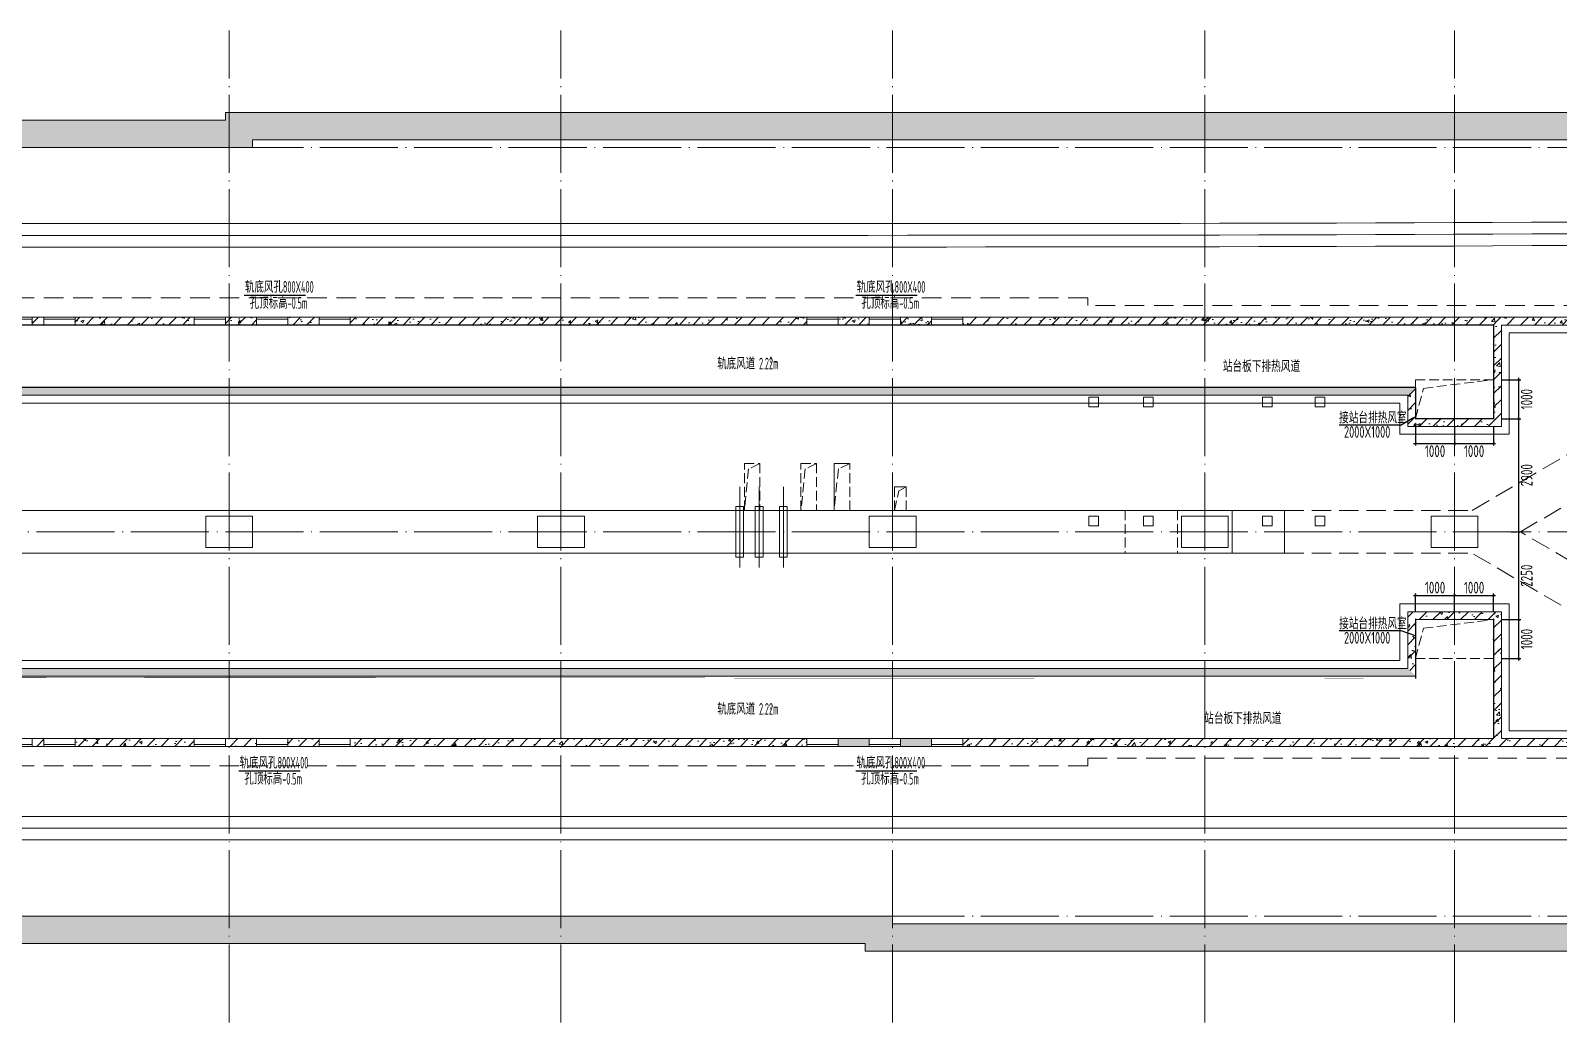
# Model space of a CAD drawing. Extents: x 4 to 13611208, y -605838 to 574722.
# Drawn here: x 13416806 to 13455959, y -145776 to -120348 of the extents above; entities that cross this region are included whole.
import ezdxf

# ---------------------------------------------------------------- set-up
doc = ezdxf.new("R2010")
doc.units = 0
doc.header["$LTSCALE"] = 1000
doc.header["$MEASUREMENT"] = 0
for name, pattern in [('_虚线L', [0.375, 0.25, -0.125]), ('DASH', [0.35, 0.25, -0.1]), ('DOTE', [2.4200000000000004, 2, -0.2, 0.02, -0.2])]:
    doc.linetypes.add(name, pattern=pattern)
doc.layers.add('SDF-标注', color=7, linetype='Continuous')
doc.layers.add('SDF-风管', color=3, linetype='Continuous', lineweight=20)
doc.layers.add('建筑底图', color=8, linetype='Continuous', lineweight=13)
doc.styles.add('67', font='gbenor.shx', dxfattribs={"width": 0.7, "bigfont": 'hztxt.shx'})
doc.styles.add('du', font='gbenor.shx', dxfattribs={"width": 0.8, "bigfont": 'hztxt.shx'})
doc.dimstyles.new('67', dxfattribs={"dimscale": 100, "dimtxt": 3, "dimasz": 0.5, "dimexe": 0.5, "dimexo": 2, "dimgap": 0.5, "dimtad": 2, "dimdec": 0, "dimrnd": 5, "dimzin": 0, "dimdsep": 46, "dimtxsty": 'du', "dimblk": 'ARCHTICK', "dimcen": 0, "dimdle": 0.5, "dimclrd": 256, "dimclre": 256, "dimclrt": 256, "dimazin": 0, "dimtfac": 1, "dimtdec": 0, "dimtix": 1, "dimtmove": 2, "dimatfit": 3, "dimfxl": 100, "dimtolj": 1, "dimtzin": 0, "dimlwd": -1, "dimlwe": -1, "dimarcsym": 0})
pattern_1 = [(45, (-1624125.251857531, 421106.568227344), (-176.7766952966369, 176.7766952966369), []), (49.99999999999999, (-1624125.251857531, 421106.568227344), (717.2601826007534, -62.75213498259511), [75, -825]), (355, (-1624125.251857531, 421106.568227344), (-138.751333613, 752.1921337000118), [60, -660]), (100.4514, (-1624065.480177531, 421101.338887344), (578.5093817140216, 689.4395420609536), [63.74019000000001, -701.142112]), (46.18420000000001, (-1624125.251857531, 421306.568227344), (1067.241048625644, -165.5190143290181), [112.5, -1237.5]), (96.6356, (-1624036.315112531, 421292.7749203439), (934.6627055487033, 974.1178709004417), [95.610288, -1051.713]), (351.1842, (-1624125.251857531, 421306.568227344), (934.6619451336272, 974.1186009253246), [90, -990]), (21, (-1624025.251857531, 421256.568227344), (596.9070521184617, -402.6188906653388), [75, -825]), (326.0000000000001, (-1624025.251857531, 421256.568227344), (243.3153319215817, 725.150045046853), [60, -660]), (71.4514, (-1623975.509624531, 421223.016621344), (840.22262858149, 322.5304967099524), [63.74019000000001, -701.142112]), (37.50000000000001, (-1624125.251857531, 421106.568227344), (12.15985531729067, 332.8938538313115), [0, -652, 0, -670, 0, -662.5]), (7.499999999999999, (-1624125.251857531, 421106.568227344), (263.0695374421486, 394.4117118823602), [0, -382, 0, -637, 0, -252.5]), (327.5, (-1624348.251857531, 421106.568227344), (533.822436172409, -22.55487173437976), [0, -250, 0, -780, 0, -1035]), (317.5, (-1624448.251857531, 421106.568227344), (583.1861693423863, 100.1049823323177), [0, -325, 0, -518, 0, -735])]

# ---------------------------------------------------------------- blocks, each defined once
blk = doc.blocks.new('_ArchTick')
at = {"color": 0, "linetype": 'ByBlock', "const_width": 0.4}
blk.add_lwpolyline([(-0.5, -0.5), (0.5, 0.5)], dxfattribs=at)
blk = doc.blocks.new('*D1549')
at = {"layer": 'SDF-标注', "transparency": 16777216}
for p, q in [((13452297.12551784, -130498.2445693472), (13452297.12551784, -130981.7990354566)), ((13453297.36620495, -130498.2445693511), (13453297.36620495, -130981.7990354566)), ((13452247.12551784, -130931.7990354566), (13453347.36620495, -130931.7990354566))]:
    blk.add_line(p, q, dxfattribs=at)
at = {"layer": 'SDF-标注', "transparency": 16777216, "xscale": 50, "yscale": 50, "zscale": 50, "rotation": 180}
blk.add_blockref('_ArchTick', (13452297.12551784, -130931.7990354566), dxfattribs=at)
at = {"layer": 'SDF-标注', "transparency": 16777216, "xscale": 50, "yscale": 50, "zscale": 50}
blk.add_blockref('_ArchTick', (13453297.36620495, -130931.7990354566), dxfattribs=at)
at = {"layer": 'SDF-标注', "transparency": 16777216, "insert": (13452797.2458614, -131131.7990354566), "char_height": 300, "attachment_point": 5, "style": 'du'}
blk.add_mtext('\\A1;1000', dxfattribs=at)
blk = doc.blocks.new('*D1550')
at = {"layer": 'SDF-标注', "transparency": 16777216}
for p, q in [((13453297.36620495, -130498.2445693511), (13453297.36620495, -130981.7990354566)), ((13454297.12551735, -130498.2445691662), (13454297.12551735, -130981.7990354566)), ((13453247.36620495, -130931.7990354566), (13454347.12551735, -130931.7990354566))]:
    blk.add_line(p, q, dxfattribs=at)
at = {"layer": 'SDF-标注', "transparency": 16777216, "xscale": 50, "yscale": 50, "zscale": 50, "rotation": 180}
blk.add_blockref('_ArchTick', (13453297.36620495, -130931.7990354566), dxfattribs=at)
at = {"layer": 'SDF-标注', "transparency": 16777216, "xscale": 50, "yscale": 50, "zscale": 50}
blk.add_blockref('_ArchTick', (13454297.12551735, -130931.7990354566), dxfattribs=at)
at = {"layer": 'SDF-标注', "transparency": 16777216, "insert": (13453797.24586115, -131131.7990354566), "char_height": 300, "attachment_point": 5, "style": 'du'}
blk.add_mtext('\\A1;1000', dxfattribs=at)
blk = doc.blocks.new('*D1551')
at = {"layer": 'SDF-标注', "transparency": 16777216}
for p, q in [((13452247.36620453, -134828.6859292226), (13453347.36620446, -134828.6859292226)), ((13452297.36620453, -135248.2432357323), (13452297.36620453, -134778.6859292226)), ((13453297.36620446, -135248.241625163), (13453297.36620446, -134778.6859292226))]:
    blk.add_line(p, q, dxfattribs=at)
at = {"layer": 'SDF-标注', "transparency": 16777216, "xscale": 50, "yscale": 50, "zscale": 50, "rotation": 180}
blk.add_blockref('_ArchTick', (13452297.36620453, -134828.6859292226), dxfattribs=at)
at = {"layer": 'SDF-标注', "transparency": 16777216, "xscale": 50, "yscale": 50, "zscale": 50}
blk.add_blockref('_ArchTick', (13453297.36620446, -134828.6859292226), dxfattribs=at)
at = {"layer": 'SDF-标注', "transparency": 16777216, "insert": (13452797.36620449, -134628.6859292226), "char_height": 300, "attachment_point": 5, "style": 'du'}
blk.add_mtext('\\A1;1000', dxfattribs=at)
blk = doc.blocks.new('*D1552')
at = {"layer": 'SDF-标注', "transparency": 16777216}
for p, q in [((13453247.36620446, -134828.6859292226), (13454347.37925691, -134828.6859292226)), ((13453297.36620446, -135248.241625163), (13453297.36620446, -134778.6859292226)), ((13454297.37925691, -135248.2416251643), (13454297.37925691, -134778.6859292226))]:
    blk.add_line(p, q, dxfattribs=at)
at = {"layer": 'SDF-标注', "transparency": 16777216, "xscale": 50, "yscale": 50, "zscale": 50, "rotation": 180}
blk.add_blockref('_ArchTick', (13453297.36620446, -134828.6859292226), dxfattribs=at)
at = {"layer": 'SDF-标注', "transparency": 16777216, "xscale": 50, "yscale": 50, "zscale": 50}
blk.add_blockref('_ArchTick', (13454297.37925691, -134828.6859292226), dxfattribs=at)
at = {"layer": 'SDF-标注', "transparency": 16777216, "insert": (13453797.37273068, -134628.6859292226), "char_height": 300, "attachment_point": 5, "style": 'du'}
blk.add_mtext('\\A1;1000', dxfattribs=at)
blk = doc.blocks.new('*D1553')
at = {"layer": 'SDF-标注', "transparency": 16777216}
for p, q in [((13454497.37925691, -135448.2432357323), (13454995.50379898, -135448.2432357323)), ((13454945.50379898, -136498.2432357323), (13454945.50379898, -135398.2432357323)), ((13454497.37925691, -136448.2432357323), (13454995.50379898, -136448.2432357323))]:
    blk.add_line(p, q, dxfattribs=at)
at = {"layer": 'SDF-标注', "transparency": 16777216, "xscale": 50, "yscale": 50, "zscale": 50}
for p, rotation in [((13454945.50379898, -135448.2432357323), 90), ((13454945.50379898, -136448.2432357323), 270)]:
    blk.add_blockref('_ArchTick', p, dxfattribs=dict(at, rotation=rotation))
at = {"layer": 'SDF-标注', "transparency": 16777216, "insert": (13455145.50379898, -135948.2432357301), "char_height": 300, "attachment_point": 5, "rotation": 90, "style": 'du'}
blk.add_mtext('\\A1;1000', dxfattribs=at)
blk = doc.blocks.new('*D1554')
at = {"layer": 'SDF-标注', "transparency": 16777216}
for p, q in [((13454745.50379898, -133198.2416252172), (13454895.50379898, -133198.2416252172)), ((13454945.50379898, -135498.2432357323), (13454945.50379898, -133148.2416252172)), ((13454497.37925691, -135448.2432357323), (13454995.50379898, -135448.2432357323))]:
    blk.add_line(p, q, dxfattribs=at)
at = {"layer": 'SDF-标注', "transparency": 16777216, "xscale": 50, "yscale": 50, "zscale": 50}
for p, rotation in [((13454945.50379898, -133198.2416252172), 90), ((13454945.50379898, -135448.2432357323), 270)]:
    blk.add_blockref('_ArchTick', p, dxfattribs=dict(at, rotation=rotation))
at = {"layer": 'SDF-标注', "transparency": 16777216, "insert": (13455145.50379898, -134323.2424304726), "char_height": 300, "attachment_point": 5, "rotation": 90, "style": 'du'}
blk.add_mtext('\\A1;2250', dxfattribs=at)
blk = doc.blocks.new('*D1555')
at = {"layer": 'SDF-标注', "transparency": 16777216}
for p, q in [((13454497.36620495, -130298.2445691662), (13454995.50379898, -130298.2445691662)), ((13454945.50379898, -133248.2416252172), (13454945.50379898, -130248.2445691662)), ((13454745.50379898, -133198.2416252172), (13454895.50379898, -133198.2416252172))]:
    blk.add_line(p, q, dxfattribs=at)
at = {"layer": 'SDF-标注', "transparency": 16777216, "xscale": 50, "yscale": 50, "zscale": 50}
for p, rotation in [((13454945.50379898, -130298.2445691662), 90), ((13454945.50379898, -133198.2416252172), 270)]:
    blk.add_blockref('_ArchTick', p, dxfattribs=dict(at, rotation=rotation))
at = {"layer": 'SDF-标注', "transparency": 16777216, "insert": (13455145.50379898, -131748.2430971895), "char_height": 300, "attachment_point": 5, "rotation": 90, "style": 'du'}
blk.add_mtext('\\A1;2900', dxfattribs=at)
blk = doc.blocks.new('*D1556')
at = {"layer": 'SDF-标注', "transparency": 16777216}
for p, q in [((13454497.12551734, -129298.2742680467), (13454995.50379898, -129298.2742680467)), ((13454945.50379898, -130348.2445691662), (13454945.50379898, -129248.2742680467)), ((13454497.36620495, -130298.2445691662), (13454995.50379898, -130298.2445691662))]:
    blk.add_line(p, q, dxfattribs=at)
at = {"layer": 'SDF-标注', "transparency": 16777216, "xscale": 50, "yscale": 50, "zscale": 50}
for p, rotation in [((13454945.50379898, -129298.2742680467), 90), ((13454945.50379898, -130298.2445691662), 270)]:
    blk.add_blockref('_ArchTick', p, dxfattribs=dict(at, rotation=rotation))
at = {"layer": 'SDF-标注', "transparency": 16777216, "insert": (13455145.50379898, -129798.2594186043), "char_height": 300, "attachment_point": 5, "rotation": 90, "style": 'du'}
blk.add_mtext('\\A1;1000', dxfattribs=at)
blk = doc.blocks.new('_FZH')
blk.add_lwpolyline([(-0.5, -0.5), (0.5, -0.5), (0.5000000000000001, 0.5), (-0.4999999999999999, 0.5)], close=True)
blk = doc.blocks.new('$WINLIB2D$00000004')
at = {"color": 0}
for points in [[(-0.4999999999999964, 0.5000000000000142), (-0.4999999999999964, -0.4999999999999858)], [(-0.4999999999999964, 0.5000000000000142), (0.5000000000000036, 0.5000000000000142)], [(0.5000000000000036, -0.4999999999999858), (0.5000000000000036, 0.5000000000000142)], [(-0.4999999999999964, 0.240579657589322), (0.5000000000000036, 0.240579657589322)], [(-0.4999999999999964, -0.4999999999999858), (0.5000000000000036, -0.4999999999999858)]]:
    blk.add_lwpolyline(points, dxfattribs=at)
blk = doc.blocks.new('站台板下0322')
at = {"layer": '建筑底图'}
h = blk.add_hatch(dxfattribs=at)
h.set_pattern_fill('钢筋混凝土', color=256, scale=100, style=0, pattern_type=2)
h.set_pattern_definition(pattern_1)
h.paths.add_polyline_path([(-251399.9974933891, -15299.99603205337), (-252199.9974933891, -15299.99603144685), (-252199.9974933891, -17049.99603146431), (-252110.00426671, -18893.16865181527), (-251310.8938603429, -18855.4302290146), (-251399.9974933891, -17030.47758683399)])
h.paths.add_polyline_path([(-252199.9974933891, -5799.996031605406), (-251399.9974933872, -5799.996031507268), (-251399.9974933853, -4068.607101359521), (-251323.8448809022, -2433.226637376938), (-252122.979020494, -2396.014469184214), (-252199.9974933891, -4049.988407857018)])
h.paths.add_polyline_path([(-56499.99999296572, 0.001659897156059742), (-56499.99999296572, -699.9983401028439), (-24751.10798723716, -699.9983400584897), (-24751.10798723716, 0.001659941393882036)])
h.paths.add_polyline_path([(-56499.99999296572, -20399.99669300311), (-56499.99999296572, -21099.99669300322), (-24751.10798723716, -21099.99632107746), (-24751.10798723716, -20399.99632107723)])
h.paths.add_polyline_path([(85700.00000703428, -21299.995027186), (85700.00000703428, -20599.99502718577), (65000.00250737835, -20599.99526967818), (65000.00250737835, -20399.99526967818), (-24751.10798723716, -20399.99632107723), (-24751.10798723716, -21099.99632107746), (64300.00250737835, -21099.9952778786), (64300.00250737835, -21299.9952778786)])
h.paths.add_polyline_path([(85700.00250730757, -499.9983399047051), (85700.00250737276, 200.0016600950621), (47900.00250737835, 200.0016600424424), (47900.00250737835, 0.001660042442381382), (-24751.10798723716, 0.001659941393882036), (-24751.10798723716, -699.9983400584897), (48600.00250737835, -699.998339956277), (48600.00250737835, -499.9983399562771)])
h.paths.add_polyline_path([(-166999.9999929676, 2200.001659847796), (-166999.9999929676, 1500.001659847796), (-166999.9974926272, 1500.001659847796), (-166999.9974926272, -49.99834015220404), (-99499.99999295827, -49.99834015220404), (-99499.99999296013, 650.0016598468646), (-166299.9974926272, 650.001659847796), (-166299.9974926272, 2200.001659847796)])
h = blk.add_hatch(dxfattribs=at)
h.set_pattern_fill('钢筋混凝土', color=256, scale=100, style=0, pattern_type=2)
h.set_pattern_definition(pattern_1)
h.paths.add_polyline_path([(42950.00000996795, -5249.999999885447), (43250.00001058076, -5249.999999884982), (43250.00001057889, -5049.999999882537), (42950.00000996981, -5049.999999883119)])
h = blk.add_hatch(dxfattribs=at)
h.set_pattern_fill('钢筋混凝土', color=256, scale=100, style=0, pattern_type=2)
h.set_pattern_definition(pattern_1)
h.paths.add_polyline_path([(44050.00001118984, -5249.999999883585), (47100.00001058076, -5249.999999878462), (47100.00001057889, -5049.999999876018), (44050.00001118984, -5049.999999881256)])
h = blk.add_hatch(dxfattribs=at)
h.set_pattern_fill('钢筋混凝土', color=256, scale=100, style=0, pattern_type=2)
h.set_pattern_definition(pattern_1)
h.paths.add_polyline_path([(47900.00001057889, -5249.999999877182), (48700.00001118984, -5249.999999875785), (48700.00001118984, -5049.99999987334), (47900.00001057889, -5049.999999874737)])
h = blk.add_hatch(dxfattribs=at)
h.set_pattern_fill('钢筋混凝土', color=256, scale=100, style=0, pattern_type=2)
h.set_pattern_definition(pattern_1)
h.paths.add_polyline_path([(49500.00001057889, -5249.999999874504), (50300.00001057889, -5249.999999873107), (50300.00001057889, -5049.999999870663), (49500.00001057889, -5049.99999987206)])
h = blk.add_hatch(dxfattribs=at)
h.set_pattern_fill('钢筋混凝土', color=256, scale=100, style=0, pattern_type=2)
h.set_pattern_definition(pattern_1)
h.paths.add_polyline_path([(51100.00001057889, -5249.99999987171), (62800.00001057889, -5249.99999985192), (62800.00001058076, -5049.999999849591), (51100.00001058076, -5049.999999869266)])
h = blk.add_hatch(dxfattribs=at)
h.set_pattern_fill('钢筋混凝土', color=256, scale=100, style=0, pattern_type=2)
h.set_pattern_definition(pattern_1)
h.paths.add_polyline_path([(63600.00001118984, -5249.999999850639), (64400.00001058076, -5249.999999849242), (64400.00001058076, -5049.999999846797), (63600.00001118984, -5049.999999848194)])
h = blk.add_hatch(dxfattribs=at)
h.set_pattern_fill('钢筋混凝土', color=256, scale=100, style=0, pattern_type=2)
h.set_pattern_definition(pattern_1)
h.paths.add_polyline_path([(65200.00001118984, -5249.999999847962), (66000.00001118984, -5249.999999846565), (66000.00001118984, -5049.99999984412), (65200.00001118984, -5049.999999845517)])
h = blk.add_hatch(dxfattribs=at)
h.set_pattern_fill('钢筋混凝土', color=256, scale=100, style=0, pattern_type=2)
h.set_pattern_definition(pattern_1)
h.paths.add_polyline_path([(80499.75931944419, -5049.999999819673), (66800.00001118984, -5049.999999842839), (66800.00001118984, -5249.999999845168), (80399.75931941811, -5249.999999823747), (80499.7593194386, -5183.333333154093)])
h = blk.add_hatch(dxfattribs=at)
h.set_pattern_fill('钢筋混凝土', color=8, scale=100, style=0, pattern_type=2)
h.set_pattern_definition(pattern_1)
h.paths.add_polyline_path([(80499.7593194386, -5183.333333154093), (80599.75931945723, -5249.999999818741), (90617.1573430663, -5249.999999801861), (90700.00005572196, -5049.999999804888), (80499.75931944419, -5049.999999819673)])
h = blk.add_hatch(dxfattribs=at)
h.set_pattern_fill('钢筋混凝土', color=256, scale=100, style=0, pattern_type=2)
h.set_pattern_definition(pattern_1)
h.paths.add_polyline_path([(80399.75931942742, -7650.002245506272), (80599.7593194684, -7850.002245511743), (80599.75931945723, -5249.999999818741), (80499.75931944232, -5183.333333154093), (80399.75931941811, -5249.999999823747)])
h = blk.add_hatch(dxfattribs=at)
h.set_pattern_fill('钢筋混凝土', color=256, scale=100, style=0, pattern_type=2)
h.set_pattern_definition(pattern_1)
h.paths.add_polyline_path([(78199.75931945536, -7050.000270991237), (78399.75931991916, -6850.000273335492), (39895.91487029847, -6849.999821078614), (39813.0721576279, -7049.999820110388)])
h = blk.add_hatch(dxfattribs=at)
h.set_pattern_fill('钢筋混凝土', color=256, scale=100, style=0, pattern_type=2)
h.set_pattern_definition(pattern_1)
h.paths.add_polyline_path([(78399.75931991916, -6850.000273335492), (78199.75931945536, -7050.000270991237), (78199.75931945536, -7850.00224550243), (78399.75931992102, -7650.002245498472)])
h = blk.add_hatch(dxfattribs=at)
h.set_pattern_fill('钢筋混凝土', color=256, scale=100, style=0, pattern_type=2)
h.set_pattern_definition(pattern_1)
h.paths.add_polyline_path([(78399.75931992102, -7650.002245498472), (78199.75931945536, -7850.00224550243), (80599.7593194684, -7850.002245511743), (80399.75931942742, -7650.002245506272)])
h = blk.add_hatch(dxfattribs=at)
h.set_pattern_fill('钢筋混凝土', color=256, scale=100, style=0, pattern_type=2)
h.set_pattern_definition(pattern_1)
h.paths.add_polyline_path([(78200.0000065146, -12599.99930155289), (78400.00000660773, -12799.99930132786), (80400.00000647362, -12799.99930131552), (80600.00000644568, -12599.9993015381)])
h = blk.add_hatch(dxfattribs=at)
h.set_pattern_fill('钢筋混凝土', color=256, scale=100, style=0, pattern_type=2)
h.set_pattern_definition(pattern_1)
h.paths.add_polyline_path([(78400.00000660773, -12799.99930132786), (78200.0000065146, -12599.99930155289), (78200.0000065146, -14049.99833202478), (78400.00000660587, -14249.99832968332)])
h = blk.add_hatch(dxfattribs=at)
h.set_pattern_fill('钢筋混凝土', color=256, scale=100, style=0, pattern_type=2)
h.set_pattern_definition(pattern_1)
h.paths.add_polyline_path([(80500.00000690203, -15916.66341484583), (80600.00000648107, -15849.99674700783), (80600.00000644568, -12599.9993015381), (80400.00000647362, -12799.99930131552), (80400.00000650715, -15849.99674935103)])
h = blk.add_hatch(dxfattribs=at)
h.set_pattern_fill('钢筋混凝土', color=256, scale=100, style=0, pattern_type=2)
h.set_pattern_definition(pattern_1)
h.paths.add_polyline_path([(78400.00000660587, -14249.99832968332), (78200.0000065146, -14049.99833202478), (5.864538252353668e-06, -14049.99924805318), (6.600283086299896e-06, -14183.33258138783), (100.0000069281086, -14249.99924688169)])
h = blk.add_hatch(dxfattribs=at)
h.set_pattern_fill('钢筋混凝土', color=256, scale=100, style=0, pattern_type=2)
h.set_pattern_definition(pattern_1)
h.paths.add_polyline_path([(43250.00000926387, -15849.99718451896), (42950.00000865478, -15849.99718803319), (42950.00001099799, -16049.99718803854), (43250.00001160707, -16049.99718452443)])
h = blk.add_hatch(dxfattribs=at)
h.set_pattern_fill('钢筋混凝土', color=256, scale=100, style=0, pattern_type=2)
h.set_pattern_definition(pattern_1)
h.paths.add_polyline_path([(47100.00000987481, -15849.99713942036), (44050.00000926573, -15849.99717514787), (44050.00001160707, -16049.99717515323), (47100.00001221616, -16049.99713942583)])
h = blk.add_hatch(dxfattribs=at)
h.set_pattern_fill('钢筋混凝土', color=256, scale=100, style=0, pattern_type=2)
h.set_pattern_definition(pattern_1)
h.paths.add_polyline_path([(48700.00000926387, -15849.99712067819), (47900.00000987481, -15849.99713004928), (47900.00001221802, -16049.99713005463), (48700.00001160707, -16049.99712068355)])
h = blk.add_hatch(dxfattribs=at)
h.set_pattern_fill('钢筋混凝土', color=256, scale=100, style=0, pattern_type=2)
h.set_pattern_definition(pattern_1)
h.paths.add_polyline_path([(50300.00000926573, -15849.99710193579), (49500.00000987481, -15849.99711130699), (49500.00001221802, -16049.99711131235), (50300.00001160707, -16049.99710194126)])
h = blk.add_hatch(dxfattribs=at)
h.set_pattern_fill('钢筋混凝土', color=256, scale=100, style=0, pattern_type=2)
h.set_pattern_definition(pattern_1)
h.paths.add_polyline_path([(62800.00000987481, -15849.99695551186), (51100.00000926573, -15849.99709256471), (51100.00001160707, -16049.99709257018), (62800.00001221802, -16049.99695551721)])
for points in [[(64400.00000987668, -15849.99693676957), (63600.00000926573, -15849.99694614066), (63600.00001160894, -16049.99694614613), (64400.00001221616, -16049.99693677505)], [(66000.00000987481, -15849.99691802729), (65200.00000987481, -15849.99692739849), (65200.00001221802, -16049.99692740384), (66000.00001221616, -16049.99691803276)]]:
    blk.add_hatch(color=256, dxfattribs=at).paths.add_polyline_path(points)
h = blk.add_hatch(dxfattribs=at)
h.set_pattern_fill('钢筋混凝土', color=256, scale=100, style=0, pattern_type=2)
h.set_pattern_definition(pattern_1)
h.paths.add_polyline_path([(80400.00000650715, -15849.99674935103), (66800.00000987481, -15849.99690865621), (66800.00001221802, -16049.99690866168), (80500.00000771414, -16049.9967481785), (80500.00000690203, -15916.66341484583)])
h = blk.add_hatch(dxfattribs=at)
h.set_pattern_fill('钢筋混凝土', color=8, scale=100, style=0, pattern_type=2)
h.set_pattern_definition(pattern_1)
h.paths.add_polyline_path([(90700.00000954885, -16049.99662870308), (90617.15729652625, -15849.9966296677), (80600.00000648107, -15849.99674700783), (80500.00000690203, -15916.66341484583), (80500.00000771414, -16049.9967481785)])
at = {"layer": '建筑底图', "linetype": 'DOTE'}
for p, q in [((48000.000007038, -23127.7484524264), (48000.000007038, 2300.000698631513)), ((56500.000007038, -23127.74845242628), (56500.000007038, 2300.000698631513)), ((65000.000007038, -23127.74845242617), (65000.00000703614, 2300.000698631629)), ((73000.000007038, -23127.74845242605), (73000.00000703614, 2300.000698631513)), ((73000.000007038, -23127.74845242605), (73000.00000703614, 2300.000698631513)), ((79400.000007038, -23127.74845242593), (79400.00000703614, 2300.000698631513)), ((-254599.999990209, -20399.99930136825), (102362.5939068729, -20399.99930136849))]:
    blk.add_line(p, q, dxfattribs=at)
at = {"layer": '建筑底图'}
for p, q in [((-62299.99997521844, -8.672941476106644e-08), (47900.00000704173, 6.670597940683365e-08)), ((47900.00000704173, 200.0000000668224), (85700.00000703428, 200.0000001194421)), ((47900.00000704173, 200.0000000668224), (47900.00000704173, 6.670597940683365e-08)), ((-62999.99997521844, -700.0000000875443), (48600.00000704173, -699.9999999320135)), ((48600.00000704173, -499.9999999320135), (86500.00000703614, -499.9999998792773)), ((48600.00000704173, -699.9999999320135), (48600.00000704173, -499.9999999320135)), ((43250.00001057889, -5049.999999882537), (42950.00000996981, -5049.999999883119)), ((42950.00000996981, -5049.999999883119), (42950.00000996795, -5249.999999885447)), ((43250.00001058076, -5249.999999884982), (43250.00001057889, -5049.999999882537)), ((47100.00001057889, -5049.999999876018), (44050.00001118984, -5049.999999881256)), ((44050.00001118984, -5049.999999881256), (44050.00001118984, -5249.999999883585)), ((47100.00001058076, -5249.999999878462), (47100.00001057889, -5049.999999876018)), ((48700.00001118984, -5049.99999987334), (47900.00001057889, -5049.999999874737)), ((47900.00001057889, -5049.999999874737), (47900.00001057889, -5249.999999877182)), ((48700.00001118984, -5249.999999875785), (48700.00001118984, -5049.99999987334)), ((50300.00001057889, -5049.999999870663), (49500.00001057889, -5049.99999987206)), ((49500.00001057889, -5049.99999987206), (49500.00001057889, -5249.999999874504)), ((50300.00001057889, -5249.999999873107), (50300.00001057889, -5049.999999870663)), ((62800.00001058076, -5049.999999849591), (51100.00001058076, -5049.999999869266)), ((51100.00001058076, -5049.999999869266), (51100.00001057889, -5249.99999987171)), ((62800.00001057889, -5249.99999985192), (62800.00001058076, -5049.999999849591)), ((64400.00001058076, -5049.999999846797), (63600.00001118984, -5049.999999848194)), ((63600.00001118984, -5049.999999848194), (63600.00001118984, -5249.999999850639)), ((64400.00001058076, -5249.999999849242), (64400.00001058076, -5049.999999846797)), ((66000.00001118984, -5049.99999984412), (65200.00001118984, -5049.999999845517)), ((65200.00001118984, -5049.999999845517), (65200.00001118984, -5249.999999847962)), ((66000.00001118984, -5249.999999846565), (66000.00001118984, -5049.99999984412)), ((80499.75931944419, -5049.999999819673), (66800.00001118984, -5049.999999842839)), ((66800.00001118984, -5049.999999842839), (66800.00001118984, -5249.999999845168)), ((42950.00000996795, -5249.999999885447), (43250.00001058076, -5249.999999884982)), ((44050.00001118984, -5249.999999883585), (47100.00001058076, -5249.999999878462)), ((47900.00001057889, -5249.999999877182), (48700.00001118984, -5249.999999875785)), ((49500.00001057889, -5249.999999874504), (50300.00001057889, -5249.999999873107)), ((51100.00001057889, -5249.99999987171), (62800.00001057889, -5249.99999985192)), ((63600.00001118984, -5249.999999850639), (64400.00001058076, -5249.999999849242)), ((65200.00001118984, -5249.999999847962), (66000.00001118984, -5249.999999846565)), ((66800.00001118984, -5249.999999845168), (80399.75931941811, -5249.999999823747)), ((80399.75931942742, -7650.002245506272), (80399.75931941811, -5249.999999823747)), ((80599.7593194684, -7850.002245511743), (80599.75931945723, -5249.999999818741)), ((78399.75931991916, -6850.000273335492), (39895.91487029847, -6849.999821078614)), ((78399.75931991916, -6850.000273335492), (78399.75931992102, -7650.002245498472)), ((78199.75931945536, -7050.000270991237), (39813.0721576279, -7049.999820110388)), ((78199.75931945536, -7050.000270991237), (78199.75931945536, -7850.00224550243)), ((78399.75931992102, -7650.002245498472), (80399.75931942742, -7650.002245506272)), ((78199.75931945536, -7850.00224550243), (80599.7593194684, -7850.002245511743)), ((61080.00000534859, -9400.739490673179), (61080.00000534859, -11467.73949067318)), ((61580.00000534859, -9400.739490673179), (61580.00000534859, -11467.73949067318)), ((62200.00000534486, -9400.739490673179), (62200.00000534486, -11467.73949067318)), ((3460.000007036142, -9999.9993014934), (65000.000007038, -9999.999301493517)), ((64983.83752831537, -9999.999999888008), (75040.00000703428, -9999.999999888008)), ((73700.000007038, -11099.99999988801), (73700.000007038, -9999.999999888008)), ((75040.00000703242, -11099.99999988801), (75040.00000703242, -9999.999999888008)), ((3460.000007036142, -11099.99930149352), (65000.00000703987, -11099.99930149352)), ((65016.16248576064, -11099.99999988801), (75040.00000703242, -11099.99999988801)), ((78200.0000065146, -12599.99930155289), (80600.00000644568, -12599.9993015381)), ((78200.0000065146, -12599.99930155289), (78200.0000065146, -14049.99833202478)), ((78400.00000660773, -12799.99930132786), (80400.00000647362, -12799.99930131552)), ((78400.00000660773, -12799.99930132786), (78400.00000660587, -14249.99832968332)), ((80400.00000650715, -15849.99674935103), (80400.00000647362, -12799.99930131552)), ((80600.00000648107, -15849.99674700783), (80600.00000644568, -12599.9993015381)), ((78200.0000065146, -14049.99833202478), (5.864538252353668e-06, -14049.99924805318)), ((78400.00000660587, -14249.99832968332), (100.0000069281086, -14249.99924688169)), ((43250.00000926387, -15849.99718451896), (42950.00000865478, -15849.99718803319)), ((42950.00000865478, -15849.99718803319), (42950.00001099799, -16049.99718803854)), ((42950.00001099799, -16049.99718803854), (43250.00001160707, -16049.99718452443)), ((43250.00001160707, -16049.99718452443), (43250.00000926387, -15849.99718451896)), ((47100.00000987481, -15849.99713942036), (44050.00000926573, -15849.99717514787)), ((44050.00000926573, -15849.99717514787), (44050.00001160707, -16049.99717515323)), ((44050.00001160707, -16049.99717515323), (47100.00001221616, -16049.99713942583)), ((47100.00001221616, -16049.99713942583), (47100.00000987481, -15849.99713942036)), ((48700.00000926387, -15849.99712067819), (47900.00000987481, -15849.99713004928)), ((47900.00000987481, -15849.99713004928), (47900.00001221802, -16049.99713005463)), ((47900.00001221802, -16049.99713005463), (48700.00001160707, -16049.99712068355)), ((48700.00001160707, -16049.99712068355), (48700.00000926387, -15849.99712067819)), ((50300.00000926573, -15849.99710193579), (49500.00000987481, -15849.99711130699)), ((49500.00000987481, -15849.99711130699), (49500.00001221802, -16049.99711131235)), ((49500.00001221802, -16049.99711131235), (50300.00001160707, -16049.99710194126)), ((50300.00001160707, -16049.99710194126), (50300.00000926573, -15849.99710193579)), ((62800.00000987481, -15849.99695551186), (51100.00000926573, -15849.99709256471)), ((51100.00000926573, -15849.99709256471), (51100.00001160707, -16049.99709257018)), ((51100.00001160707, -16049.99709257018), (62800.00001221802, -16049.99695551721)), ((62800.00001221802, -16049.99695551721), (62800.00000987481, -15849.99695551186)), ((64400.00000987668, -15849.99693676957), (63600.00000926573, -15849.99694614066)), ((63600.00000926573, -15849.99694614066), (63600.00001160894, -16049.99694614613)), ((63600.00001160894, -16049.99694614613), (64400.00001221616, -16049.99693677505)), ((64400.00001221616, -16049.99693677505), (64400.00000987668, -15849.99693676957)), ((66000.00000987481, -15849.99691802729), (65200.00000987481, -15849.99692739849)), ((65200.00000987481, -15849.99692739849), (65200.00001221802, -16049.99692740384)), ((65200.00001221802, -16049.99692740384), (66000.00001221616, -16049.99691803276)), ((66000.00001221616, -16049.99691803276), (66000.00000987481, -15849.99691802729)), ((80400.00000650715, -15849.99674935103), (66800.00000987481, -15849.99690865621)), ((66800.00000987481, -15849.99690865621), (66800.00001221802, -16049.99690866168)), ((66800.00001221802, -16049.99690866168), (80500.00000771414, -16049.9967481785)), ((-62999.99997521844, -20399.99842912378), (65000.00000704173, -20399.99682890833)), ((65000.00000704173, -20399.99682890833), (65000.00000704173, -20599.99682890833)), ((65000.00000704173, -20599.99682890833), (86500.00000703614, -20599.99668018857)), ((-62299.99997521844, -21099.9984209236), (64300.00000704173, -21099.99683710875)), ((64300.00000704173, -21299.99683710875), (64300.00000704173, -21099.99683710875)), ((64300.00000704173, -21299.99683710875), (85700.00000703614, -21299.996689572))]:
    blk.add_line(p, q, dxfattribs=at)
at = {"layer": '建筑底图', "color": 8, "linetype": 'DOTE'}
for p, q in [((-254599.999990209, -699.9993013682542), (102362.5939068729, -699.9993013684871)), ((-254599.999990209, -10549.99930136825), (102362.5939068729, -10549.99930136849))]:
    blk.add_line(p, q, dxfattribs=at)
at = {"layer": '建筑底图', "ltscale": 0.5}
for p, q in [((-75699.94693470467, -2649.99578639213), (60377.07687464263, -2649.998129685642)), ((-75699.94693471026, -3249.99578639213), (60377.07686430868, -3249.998129685642))]:
    blk.add_line(p, q, dxfattribs=at)
at = {"layer": '建筑底图', "linetype": '_虚线L', "ltscale": 2}
for p, q in [((-69999.999992962, -4550.000000075786), (70000.00000703987, -4549.999999837368)), ((70000.00000703987, -4749.999801340746), (70000.00000703987, -4549.999999837368)), ((70000.00000703987, -16549.99687117466), (70000.00000704173, -16349.99687117466)), ((70000.000007038, -16349.99687117466), (91700.00000703987, -16349.99687117466)), ((70000.000007038, -16549.99687117466), (-69999.999992962, -16549.99851112196))]:
    blk.add_line(p, q, dxfattribs=at)
at = {"layer": '建筑底图', "color": 8, "linetype": '_虚线L', "ltscale": 2}
blk.add_line((91700.00000704173, -4749.999897616217), (70000.00000703987, -4749.999801340746), dxfattribs=at)
at = {"layer": '建筑底图', "color": 8}
for p, q in [((80499.75931944419, -5049.999999819673), (90700.00005572196, -5049.999999804888)), ((80599.75931945723, -5249.999999818741), (90617.1573430663, -5249.999999801861)), ((90700.00000954885, -16049.99662870308), (80500.00000771414, -16049.9967481785)), ((90617.15729652625, -15849.9966296677), (80600.00000648107, -15849.99674700783))]:
    blk.add_line(p, q, dxfattribs=at)
at = {"layer": '建筑底图', "color": 8, "ltscale": 700}
for p, q in [((80799.75931938272, -5449.999851633213), (90534.314482891, -5449.999851633329)), ((80800.00000649225, -15649.99693555222), (90534.31458222773, -15649.99693555222))]:
    blk.add_line(p, q, dxfattribs=at)
at = {"layer": '建筑底图', "ltscale": 700}
for p, q in [((80799.75931938272, -5449.999851633213), (80799.75931938272, -8050.002245402895)), ((77999.75931952428, -7250.00023140409), (-29056.72758949827, -7249.999025372323)), ((77999.75931952428, -7250.00023140409), (77999.75931952056, -8050.002245402778)), ((77999.75931952056, -8050.002245402778), (80799.75931938272, -8050.002245402895)), ((78000.00000648294, -12399.99930148642), (78000.00000648294, -13849.99837161391)), ((80800.00000649225, -12399.99930148642), (78000.00000648294, -12399.99930148642)), ((80800.00000649225, -15649.99693555222), (80800.00000649225, -12399.99930148642)), ((78000.00000648294, -13849.99837161391), (-29056.72758950572, -13849.99957762333))]:
    blk.add_line(p, q, dxfattribs=at)
at = {"layer": '建筑底图', "linetype": 'DASH', "ltscale": 2}
for p, q in [((79850.96196985897, -9999.999999887776), (85150.96196985897, -6899.999999887077)), ((81089.36093460675, -10549.99981871899), (85449.03804422077, -7999.999999887543)), ((75040.00000703242, -9999.999999888008), (79850.96196985897, -9999.999999888008)), ((85449.03794603702, -13099.99763392587), (81089.36093460675, -10549.99981871899)), ((75040.00000703428, -11099.99999988812), (79850.96206804458, -11099.99999988801)), ((85150.9620680483, -14199.99763392622), (79850.96206804458, -11099.99999988778))]:
    blk.add_line(p, q, dxfattribs=at)
at = {"layer": '建筑底图', "linetype": 'DASH'}
for p, q in [((70960.00000704359, -9999.999999888008), (70960.00000704359, -11099.99999988801)), ((72300.000007038, -9999.999999888008), (72300.000007038, -11099.99999988801))]:
    blk.add_line(p, q, dxfattribs=at)
at = {"layer": '建筑底图', "color": 8, "ltscale": 0.5}
for p, q in [((-75699.97180330846, -17849.99769105262), (94606.74271900859, -17849.9976908688)), ((-75699.97180330474, -18449.99769105262), (94606.74271900859, -18449.9976908688))]:
    blk.add_line(p, q, dxfattribs=at)
at = {"layer": '建筑底图', "color": 8, "ltscale": 0.1}
for points in [[(-137207.2766138269, -2939.825044215308), (-136207.2789751245, -2941.996356547461), (-135207.2806688501, -2943.834336817847), (-134207.2818475915, -2945.366759837256), (-133207.2826372338, -2946.621406138525), (-132207.2831445886, -2947.626052439795), (-131207.2834516717, -2948.408479273901), (-130207.2836271478, -2948.996457636938), (-129207.2837167932, -2949.41777187644), (-128207.2837568475, -2949.700196803198), (-127207.2837721063, -2949.8715110427), (-126207.283775921, -2949.959491313086), (-125207.283775921, -2949.991916239844), (-124207.283775921, -2949.996560633765), (60376.92307985295, -2949.999740183936)], [(60376.92060728092, -2949.999740183819), (61376.92060728092, -2949.995898783673), (62376.92060728092, -2949.968909800518), (63376.92060346622, -2949.895625651348), (64376.92059392948, -2949.752894938458), (65376.92056531925, -2949.517571986187), (66376.92050237674, -2949.166511118878), (67376.92038030643, -2948.676559031475), (68376.92016859073, -2948.024568140972), (69376.91981573123, -2947.187396586407), (70376.91926641483, -2946.141887248028), (71376.91845006961, -2944.864898264874), (72376.91727323551, -2943.333282053936), (73376.91563291568, -2941.523885310162), (74376.91340131778, -2939.41356426524), (75376.91043539066, -2936.979171336163), (76376.90655965824, -2934.197557032574), (77376.90158720035, -2931.045573771466), (78376.89529485721, -2927.500072062481), (79376.8874384882, -2923.53790813731), (80376.8777396204, -2919.135934412945), (81376.86589689273, -2914.271001399029), (82376.8515688898, -2908.919963419903)], [(-136853.8585821344, -18162.70299869834), (-135853.8617941095, -18160.17059475242), (-134853.8641554071, -18157.9992995864), (-133853.8658491326, -18156.1613383895), (-132853.8670278741, -18154.62893062888), (-131853.8678175164, -18153.37430149375), (-130853.8683248712, -18152.36967235862), (-129853.8686319543, -18151.587264598), (-128853.8688074304, -18150.99930149375), (-127853.8688951684, -18150.57800442039), (-126853.8689371301, -18150.29559856711), (-125853.8689523889, -18150.12430149375), (-124853.8689562036, -18150.0363383895), (-123853.8689562036, -18150.00393062888), (-122853.8689562036, -18149.99930149375), (94606.58892763127, -18149.99930149375)]]:
    blk.add_lwpolyline(points, dxfattribs=at)
at = {"layer": '建筑底图', "color": 8, "ltscale": 0.5}
for points in [[(60377.07571724337, -2649.998129687971), (61377.07571730111, -2649.994288913673), (62377.06877230015, -2649.967299990938), (63377.05488069262, -2649.894015612314), (64377.03403682169, -2649.751288136817), (65377.00623096433, -2649.515970990411), (66376.97144642752, -2649.164918312221), (67376.929658751, -2648.674983907957), (68376.88083388377, -2648.023022646783), (69376.824926381, -2647.185890118359), (70376.7618777873, -2646.140441573341), (71376.69161558803, -2644.863533562049), (72376.6140508512, -2643.332022771006), (73376.5290772831, -2641.52276671119), (74376.43656883482, -2639.412622918375), (75376.33637906145, -2636.978449985269), (76376.22833858524, -2634.197106641135), (77376.1122544175, -2631.045452564256), (78375.98790731188, -2627.500347796711), (79375.85505124647, -2623.538653327618), (80375.7134106895, -2619.137230517343), (81375.56268008519, -2614.272941314615), (82375.40252145845, -2608.922648860724)], [(60377.07802170794, -3249.998129683547), (61377.07802176569, -3249.994288909249), (62377.08496571984, -3249.967299772426), (63377.09885173943, -3249.894014001125), (64377.11967465561, -3249.751282025361), (65377.14742440265, -3249.515954377363), (66377.18208414223, -3249.164881338598), (67377.22362990584, -3248.674911892158), (68377.27202729601, -3248.022895119851), (69377.32723071892, -3247.185679860297), (70377.38918221463, -3246.140113647562), (71377.45780878048, -3244.863044351921), (72377.53302169312, -3243.331319014425), (73377.61471444648, -3241.521784537006), (74377.70276127476, -3239.411286880844), (75377.79701538291, -3236.976672100602), (76377.89730760176, -3234.194785421947), (77378.00344466325, -3231.042472056462), (78378.11520738807, -3227.496576613514), (79378.23234948236, -3223.533943686751), (80378.3545954777, -3219.131417274941), (81378.48163975496, -3214.265841001295), (82378.61314391438, -3208.91405871883)]]:
    blk.add_lwpolyline(points, dxfattribs=at)
at = {"layer": '建筑底图', "color": 8, "linetype": 'DASH'}
for points in [[(80400.00000703614, -6650.002245317446), (78400.00000703614, -6650.002245317446), (78400.00000703614, -7650.002245317446), (80400.00000703614, -7650.002245317446)], [(61199.99656039756, -8799.999172286713), (61599.9965603957, -8799.999172286713), (61599.99656039756, -9999.999301974429), (61199.99656039756, -9999.99930106569)], [(62649.99809156638, -8799.999172288459), (63049.99809156451, -8799.999172288459), (63049.99809156638, -9999.999301976175), (62649.99809156638, -9999.999301067437)], [(63899.99809531588, -8799.999172288459), (63499.99809531774, -8799.999172288459), (63499.99809531588, -9999.999301976175), (63899.99809531588, -9999.999301067437)], [(65349.99656195473, -9999.999301156844), (65049.99656195473, -9999.999301156844), (65049.99656195473, -9399.999301156844), (65349.99656195473, -9399.999301156844)], [(65049.99656195473, -9999.999301156844), (65155.38606732991, -9503.739490673295), (65349.99656195473, -9399.999301154516), (65049.99656195473, -9399.999301154516)], [(80400.00000652019, -13800.00091188354), (78400.00000652019, -13800.00091188354), (78400.00000652019, -12800.00091188354), (80400.00000652019, -12800.00091188354)]]:
    blk.add_lwpolyline(points, close=True, dxfattribs=at)
for points in [[(78400.00000703614, -7650.002245317446), (78600.92935089301, -6871.99283182295), (80400.00000703614, -6650.002245317446)], [(61199.99656039756, -9999.999301974429), (61199.99656039756, -8799.99917319545), (61599.9965603957, -8799.99917319545), (61310.05376132857, -8936.723486979958), (61199.99656039756, -9999.999301974429)], [(62649.99809156638, -9999.999301976175), (62649.99809156638, -8799.999173197197), (63049.99809156451, -8799.999173197197), (62760.05529249739, -8936.723486981704), (62649.99809156638, -9999.999301976175)], [(63499.99809531774, -9999.999301067437), (63499.99809531774, -8799.999172288459), (63899.99809531588, -8799.999172288459), (63610.05529624876, -8936.723486072966), (63499.99809531774, -9999.999301067437)], [(78400.00000652019, -13800.00091188354), (78600.92935037706, -13021.99149838928), (80400.00000652019, -12800.00091188354)]]:
    blk.add_lwpolyline(points, dxfattribs=at)
at = {"layer": '建筑底图'}
for points in [[(61180.00000534859, -11199.99930149352), (60980.00000534859, -11199.99930149352), (60980.00000534859, -9899.999301493517), (61180.00000534859, -9899.999301493517)], [(61680.00000534859, -11199.99930149352), (61480.00000534859, -11199.99930149352), (61480.00000534859, -9899.999301493517), (61680.00000534859, -9899.999301493517)], [(62300.00000534486, -11199.99930149352), (62100.00000534486, -11199.99930149352), (62100.00000534486, -9899.999301493517), (62300.00000534486, -9899.999301493517)]]:
    blk.add_lwpolyline(points, close=True, dxfattribs=at)
for name, p, xscale, yscale, zscale in [('$WINLIB2D$00000004', (42550.00001009088, -5149.999999883818), -800, 200, -800), ('$WINLIB2D$00000004', (43650.00001070555, -5149.999999881955), -800, 200, -800), ('$WINLIB2D$00000004', (47500.00001070555, -5149.999999875436), -800, 200, -800), ('$WINLIB2D$00000004', (49100.00001070183, -5149.999999872642), -800, 200, -800), ('$WINLIB2D$00000004', (50700.00001070555, -5149.999999870081), -800, 200, -800), ('$WINLIB2D$00000004', (63200.00001092907, -5149.999999848893), -800, 200, -800), ('$WINLIB2D$00000004', (64800.00001092907, -5149.999999846215), -800, 200, -800), ('$WINLIB2D$00000004', (66400.00001092721, -5149.999999843538), -800, 200, -800), ('_FZH', (70150.0000125384, -7224.999982396024), 250, 250, 250), ('_FZH', (71550.00112072844, -7224.999982396024), 250, 250, 250), ('_FZH', (74600.00112072844, -7225.000000722823), 250, 250, 250), ('_FZH', (75950.0000106385, -7224.999982396024), 250, 250, 250), ('_FZH', (65000.000007038, -10549.99999988731), 1200, 800, 800), ('_FZH', (70150.00000559818, -10274.99999932409), 250, 250, 250), ('_FZH', (71550.00111660827, -10274.99999932596), 250, 250, 250), ('_FZH', (73000.000007038, -10549.99999988731), 1200, 800, 800), ('_FZH', (74600.00111660827, -10274.99999923701), 250, 250, 250), ('_FZH', (75950.00000666734, -10274.99999972677), 250, 250, 250), ('_FZH', (79400.00000703987, -10549.99999988731), 1200, 800, 800)]:
    blk.add_blockref(name, p, dxfattribs=dict(at, xscale=xscale, yscale=yscale, zscale=zscale))
for name, p, xscale, yscale, zscale, rotation in [('_FZH', (48000.000007038, -10549.99930149538), 800, 1200, 1200, 270), ('_FZH', (56500.00000703614, -10549.99930149538), 800, 1200, 1200, 270), ('$WINLIB2D$00000004', (42550.00001009274, -15949.9971927217), 799.9999999999999, 200, 799.9999999999999, 180.0000006711581), ('$WINLIB2D$00000004', (43650.00001070742, -15949.9971798365), 799.9999999999999, 200, 799.9999999999999, 180.0000006711581), ('$WINLIB2D$00000004', (47500.00001070555, -15949.9971347379), 799.9999999999999, 200, 799.9999999999999, 180.0000006711581), ('$WINLIB2D$00000004', (49100.00001070928, -15949.9971159955), 799.9999999999999, 200, 799.9999999999999, 180.0000006711581), ('$WINLIB2D$00000004', (50700.00001070555, -15949.99709725333), 799.9999999999999, 200, 799.9999999999999, 180.0000006711581), ('$WINLIB2D$00000004', (63200.0000109328, -15949.99695082929), 799.9999999999999, 200, 799.9999999999999, 180.0000006711581), ('$WINLIB2D$00000004', (64800.00001092907, -15949.996932087), 799.9999999999999, 200, 799.9999999999999, 180.0000006711581), ('$WINLIB2D$00000004', (66400.00001092721, -15949.99691334483), 799.9999999999999, 200, 799.9999999999999, 180.0000006711581)]:
    blk.add_blockref(name, p, dxfattribs=dict(at, xscale=xscale, yscale=yscale, zscale=zscale, rotation=rotation))

msp = doc.modelspace()

# ---------------------------------------------------------------- linework, layer by layer
at = {"layer": 'SDF-标注'}
for p, q in [((13422282.57419485, -127130.0710060714), (13423848.36807789, -127130.0710023092)), ((13437957.9998515, -127130.0710060714), (13439523.79373455, -127130.0710023092)), ((13452245.25297568, -130273.3852724486), (13451925.39688201, -130462.4629068739)), ((13451925.39688201, -130462.4629068739), (13450344.20055012, -130462.4629068739)), ((13451925.39688201, -135739.4330853719), (13450344.20055012, -135739.4330853719)), ((13452297.36620452, -135868.4279347311), (13451925.39688201, -135739.4330853719)), ((13422145.18383443, -139327.0727673647), (13423710.97771747, -139327.0727636025)), ((13437952.43379662, -139327.0727673647), (13439518.22767966, -139327.0727636025))]:
    msp.add_line(p, q, dxfattribs=at)
at = {"layer": 'SDF-风管', "const_width": 35}
for points in [[(13373997.36619582, -127898.2423238035), (13373997.36621458, -129498.2416776056), (13402910.43780121, -129498.2416210452), (13403210.43754039, -129198.2418817512), (13413493.28093262, -129198.2420092194), (13413793.28066479, -129498.2417415), (13442193.20008434, -129498.2408787732)], [(13442855.94324015, -127898.2423239213), (13373997.36620492, -127898.2423238048)], [(13454297.12551734, -127924.9498565843), (13454297.12551734, -127898.2423236725), (13442855.94324015, -127898.2423239213)], [(13452297.3662026, -129498.2425971872), (13452297.48654876, -130298.244568838), (13454297.24586115, -130298.2445694945), (13454297.12551734, -127924.9498565843)], [(13452297.12551784, -129498.2425971843), (13442193.20008434, -129498.2408787732)], [(13373997.36620485, -136898.2415707305), (13373997.3662236, -138498.2400138276), (13454297.36620443, -138498.2400129449), (13454297.36620439, -135448.2416251643), (13452297.36620453, -135448.2416251617), (13452297.36620452, -136898.2406535321), (13373997.36620485, -136898.2406536233)]]:
    msp.add_lwpolyline(points, dxfattribs=at)
at = {"layer": 'SDF-风管'}
for points in [[(13416847.36620789, -127898.2423237342), (13416847.36620788, -127698.2423237335), (13416047.36620816, -127698.2423237333), (13416047.36620816, -127898.2423237333)], [(13417947.36620789, -127898.2423233877), (13417947.36620789, -127698.2423233869), (13417147.36620816, -127698.2423233868), (13417147.36620816, -127898.2423233868)], [(13421797.36620789, -127898.2423233518), (13421797.36620789, -127698.2423233511), (13420997.36620816, -127698.2423233509), (13420997.36620816, -127898.2423233509)], [(13423397.36620801, -127898.2423237201), (13423397.36620801, -127698.2423237193), (13422597.36620828, -127698.2423237191), (13422597.36620828, -127898.2423237191)], [(13424997.36620789, -127898.2423237205), (13424997.36620788, -127698.2423237197), (13424197.36620816, -127698.2423237195), (13424197.36620816, -127898.2423237195)], [(13437497.36620824, -127898.2423236963), (13437497.36620823, -127698.2423236955), (13436697.36620851, -127698.2423236953), (13436697.36620851, -127898.2423236953)], [(13439097.36620789, -127898.2423239122), (13439097.36620789, -127698.2423239114), (13438297.36620816, -127698.2423239112), (13438297.36620816, -127898.2423239112)], [(13440697.3662085, -127898.2423236939), (13440697.3662085, -127698.2423236932), (13439897.36620877, -127698.242323693), (13439897.36620877, -127898.242323693)], [(13416047.3662068, -138498.239521254), (13416047.36620915, -138698.2395212589), (13416847.36620918, -138698.2395118849), (13416847.36620684, -138498.239511881)], [(13417147.36620715, -138498.2400133513), (13417147.36620949, -138698.2400133562), (13417947.36620952, -138698.2400039822), (13417947.36620718, -138498.2400039783)], [(13420997.36620776, -138498.2400133089), (13420997.3662101, -138698.2400133139), (13421797.36621013, -138698.2400039399), (13421797.36620779, -138498.2400039359)], [(13422597.36620715, -138498.2400132914), (13422597.36620949, -138698.2400132963), (13423397.36620952, -138698.2400039223), (13423397.36620718, -138498.2400039184)], [(13424197.36620742, -138498.2394257856), (13424197.36620976, -138698.2394257906), (13424997.36620979, -138698.2394164166), (13424997.36620745, -138498.2394164126)], [(13436697.36620776, -138498.2392790869), (13436697.3662101, -138698.2392790919), (13437497.36621013, -138698.2392697179), (13437497.36620779, -138498.2392697139)], [(13438297.36620776, -138498.2400131188), (13438297.3662101, -138698.2400131237), (13439097.36621014, -138698.2400037497), (13439097.3662078, -138498.2400037458)], [(13439897.36620776, -138498.2400131012), (13439897.3662101, -138698.2400131061), (13440697.36621013, -138698.2400037321), (13440697.36620779, -138498.2400037282)]]:
    msp.add_lwpolyline(points, dxfattribs=at)

# ---------------------------------------------------------------- block references
at = {"layer": '建筑底图', "color": 5, "lineweight": -2}
msp.add_blockref('站台板下0322', (13373897.36619792, -122648.2423238488), dxfattribs=at)

# ---------------------------------------------------------------- texts
at = {"layer": 'SDF-标注', "style": '67', "width": 0.6}
for s, height, rotation, p in [('轨底风孔800X400', 300, 1.367371855324818e-07, (13422299.82882394, -127070.1244546856)), ('轨底风孔800X400', 300, 1.367371855324818e-07, (13437975.25448059, -127070.1244546856)), ('孔顶标高-0.5m', 300, 1.367371855324818e-07, (13422420.54083512, -127481.510958039)), ('孔顶标高-0.5m', 300, 1.367371855324818e-07, (13438095.96649178, -127481.510958039)), ('轨底风道 2.22m', 300, 359.9999998632628, (13434403.46730736, -129034.3660378829)), ('2', 150, 359.9999998632628, (13435749.41280529, -128854.0809191815)), ('轨底风道 2.22m', 300, 359.9999998632628, (13434403.46730736, -137888.9565063026)), ('2', 150, 359.9999998632628, (13435749.41280529, -137746.4722947009)), ('轨底风孔800X400', 300, 1.367371855324818e-07, (13422162.43846351, -139267.1262159789)), ('轨底风孔800X400', 300, 1.367371855324818e-07, (13437969.6884257, -139267.1262159789)), ('孔顶标高-0.5m', 300, 1.367371855324818e-07, (13422283.1504747, -139678.5127193322)), ('孔顶标高-0.5m', 300, 1.367371855324818e-07, (13438090.40043689, -139678.5127193322))]:
    msp.add_text(s, height=height, rotation=rotation, dxfattribs=at).set_placement(p)
at = {"layer": 'SDF-标注', "style": '67', "width": 0.75}
for s, p in [('站台板下排热风道', (13447358.83567817, -129103.8499542919)), ('接站台排热风室', (13450338.6766957, -130421.1373781377)), ('2000X1000', (13450464.44933286, -130788.1123819185)), ('接站台排热风室', (13450338.6766957, -135698.1075566356)), ('2000X1000', (13450464.44933286, -136065.0825604164)), ('站台板下排热风道', (13446881.92055822, -138127.7980339982))]:
    msp.add_text(s, height=300, dxfattribs=at).set_placement(p)

# ---------------------------------------------------------------- dimensions: what is measured, and where the dimension line sits
at = {"layer": 'SDF-标注'}
for base, p1, p2, picture, middle in [((13454945.50379898, -129298.2742680467), (13454297.36620495, -130298.2445691662), (13454297.12551734, -129298.2742680467), '*D1556', (13455145.50379898, -129798.2594186043)), ((13454945.50379898, -130298.2445691662), (13454945.50379898, -133198.2416252172), (13454297.36620495, -130298.2445691662), '*D1555', (13455145.50379898, -131748.2430971895)), ((13454945.50379898, -133198.2416252172), (13454297.37925691, -135448.2432357323), (13454945.50379898, -133198.2416252172), '*D1554', (13455145.50379898, -134323.2424304726)), ((13454945.50379898, -135448.2432357323), (13454297.37925691, -136448.2432357323), (13454297.37925691, -135448.2432357323), '*D1553', (13455145.50379898, -135948.2432357301))]:
    dim = msp.add_linear_dim(base=base, p1=p1, p2=p2, angle=90, dimstyle='67', dxfattribs=at)
    dim.commit()
    dim.dimension.update_dxf_attribs({"geometry": picture, "text_midpoint": middle})
for base, p1, p2, picture, middle in [((13453297.36620495, -130931.7990354566), (13452297.12551784, -130298.2445693472), (13453297.36620495, -130298.2445693511), '*D1549', (13452797.2458614, -131131.7990354566)), ((13454297.12551735, -130931.7990354566), (13453297.36620495, -130298.2445693511), (13454297.12551735, -130298.2445691662), '*D1550', (13453797.24586115, -131131.7990354566)), ((13453297.36620446, -134828.6859292226), (13452297.36620453, -135448.2432357323), (13453297.36620446, -135448.241625163), '*D1551', (13452797.36620449, -134628.6859292226)), ((13454297.37925691, -134828.6859292226), (13453297.36620446, -135448.241625163), (13454297.37925691, -135448.2416251643), '*D1552', (13453797.37273068, -134628.6859292226))]:
    dim = msp.add_linear_dim(base=base, p1=p1, p2=p2, dimstyle='67', dxfattribs=at)
    dim.commit()
    dim.dimension.update_dxf_attribs({"geometry": picture, "text_midpoint": middle})

doc.saveas('drawing.dxf')
